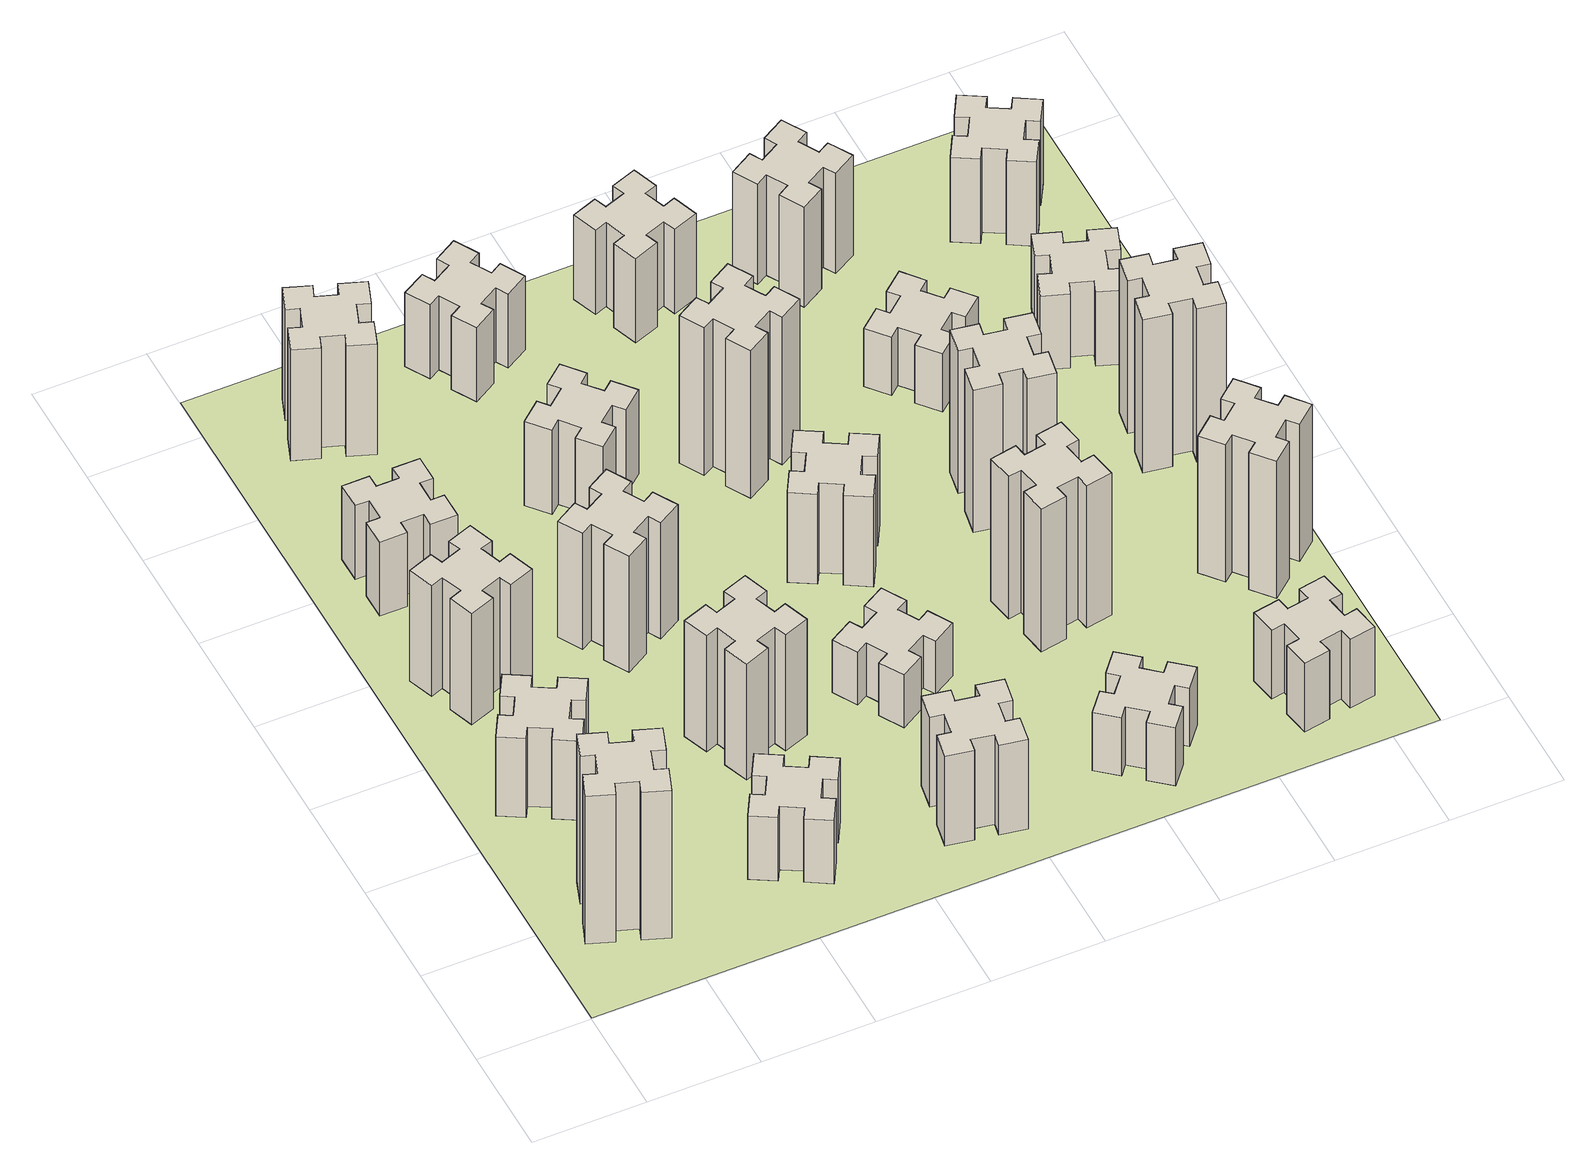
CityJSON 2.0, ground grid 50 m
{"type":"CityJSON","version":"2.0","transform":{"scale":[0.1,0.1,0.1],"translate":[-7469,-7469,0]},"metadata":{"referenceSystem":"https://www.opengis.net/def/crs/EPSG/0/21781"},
"CityObjects":{
"building1":{"type":"Building","attributes":{"class":"1000","function":"1000","usage":"1000","yearOfConstruction":2016,"roofType":"1000","measuredHeight":84,"storeysAboveGround":30,"storeysBelowGround":0},"geometry":[{"type":"Solid","lod":"1","boundaries":[[[[0,1,2,3,4,5,6,7,8,9,10,11,12,13,14,15,16,17,18,19]],[[17,16,20,21]],[[16,15,22,20]],[[15,14,23,22]],[[14,13,24,23]],[[13,12,25,24]],[[12,11,26,25]],[[11,10,27,26]],[[10,9,28,27]],[[9,8,29,28]],[[8,7,30,29]],[[7,6,31,30]],[[6,5,32,31]],[[5,4,33,32]],[[4,3,34,33]],[[3,2,35,34]],[[2,1,36,35]],[[1,0,37,36]],[[0,19,38,37]],[[19,18,39,38]],[[18,17,21,39]],[[24,25,26,27,28,29,30,31,32,33,34,35,36,37,38,39,21,20,22,23]]]]}]},
"building2":{"type":"Building","attributes":{"class":"1000","function":"1000","usage":"1000","yearOfConstruction":2016,"roofType":"1000","measuredHeight":45,"storeysAboveGround":30,"storeysBelowGround":0},"geometry":[{"type":"Solid","lod":"1","boundaries":[[[[40,41,42,43,44,45,46,47,48,49,50,51,52,53,54,55,56,57,58,59]],[[57,56,60,61]],[[56,55,62,60]],[[55,54,63,62]],[[54,53,64,63]],[[53,52,65,64]],[[52,51,66,65]],[[51,50,67,66]],[[50,49,68,67]],[[49,48,69,68]],[[48,47,70,69]],[[47,46,71,70]],[[46,45,72,71]],[[45,44,73,72]],[[44,43,74,73]],[[43,42,75,74]],[[42,41,76,75]],[[41,40,77,76]],[[40,59,78,77]],[[59,58,79,78]],[[58,57,61,79]],[[64,65,66,67,68,69,70,71,72,73,74,75,76,77,78,79,61,60,62,63]]]]}]},
"building3":{"type":"Building","attributes":{"class":"1000","function":"1000","usage":"1000","yearOfConstruction":2016,"roofType":"1000","measuredHeight":63,"storeysAboveGround":30,"storeysBelowGround":0},"geometry":[{"type":"Solid","lod":"1","boundaries":[[[[80,81,82,83,84,85,86,87,88,89,90,91,92,93,94,95,96,97,98,99]],[[97,96,100,101]],[[96,95,102,100]],[[95,94,103,102]],[[94,93,104,103]],[[93,92,105,104]],[[92,91,106,105]],[[91,90,107,106]],[[90,89,108,107]],[[89,88,109,108]],[[88,87,110,109]],[[87,86,111,110]],[[86,85,112,111]],[[85,84,113,112]],[[84,83,114,113]],[[83,82,115,114]],[[82,81,116,115]],[[81,80,117,116]],[[80,99,118,117]],[[99,98,119,118]],[[98,97,101,119]],[[104,105,106,107,108,109,110,111,112,113,114,115,116,117,118,119,101,100,102,103]]]]}]},
"building4":{"type":"Building","attributes":{"class":"1000","function":"1000","usage":"1000","yearOfConstruction":2016,"roofType":"1000","measuredHeight":42,"storeysAboveGround":30,"storeysBelowGround":0},"geometry":[{"type":"Solid","lod":"1","boundaries":[[[[120,121,122,123,124,125,126,127,128,129,130,131,132,133,134,135,136,137,138,139]],[[137,136,140,141]],[[136,135,142,140]],[[135,134,143,142]],[[134,133,144,143]],[[133,132,145,144]],[[132,131,146,145]],[[131,130,147,146]],[[130,129,148,147]],[[129,128,149,148]],[[128,127,150,149]],[[127,126,151,150]],[[126,125,152,151]],[[125,124,153,152]],[[124,123,154,153]],[[123,122,155,154]],[[122,121,156,155]],[[121,120,157,156]],[[120,139,158,157]],[[139,138,159,158]],[[138,137,141,159]],[[144,145,146,147,148,149,150,151,152,153,154,155,156,157,158,159,141,140,142,143]]]]}]},
"building5":{"type":"Building","attributes":{"class":"1000","function":"1000","usage":"1000","yearOfConstruction":2016,"roofType":"1000","measuredHeight":36,"storeysAboveGround":30,"storeysBelowGround":0},"geometry":[{"type":"Solid","lod":"1","boundaries":[[[[160,161,162,163,164,165,166,167,168,169,170,171,172,173,174,175,176,177,178,179]],[[177,176,180,181]],[[176,175,182,180]],[[175,174,183,182]],[[174,173,184,183]],[[173,172,185,184]],[[172,171,186,185]],[[171,170,187,186]],[[170,169,188,187]],[[169,168,189,188]],[[168,167,190,189]],[[167,166,191,190]],[[166,165,192,191]],[[165,164,193,192]],[[164,163,194,193]],[[163,162,195,194]],[[162,161,196,195]],[[161,160,197,196]],[[160,179,198,197]],[[179,178,199,198]],[[178,177,181,199]],[[184,185,186,187,188,189,190,191,192,193,194,195,196,197,198,199,181,180,182,183]]]]}]},
"building6":{"type":"Building","attributes":{"class":"1000","function":"1000","usage":"1000","yearOfConstruction":2016,"roofType":"1000","measuredHeight":63,"storeysAboveGround":30,"storeysBelowGround":0},"geometry":[{"type":"Solid","lod":"1","boundaries":[[[[200,201,202,203,204,205,206,207,208,209,210,211,212,213,214,215,216,217,218,219]],[[217,216,220,221]],[[216,215,222,220]],[[215,214,223,222]],[[214,213,224,223]],[[213,212,225,224]],[[212,211,226,225]],[[211,210,227,226]],[[210,209,228,227]],[[209,208,229,228]],[[208,207,230,229]],[[207,206,231,230]],[[206,205,232,231]],[[205,204,233,232]],[[204,203,234,233]],[[203,202,235,234]],[[202,201,236,235]],[[201,200,237,236]],[[200,219,238,237]],[[219,218,239,238]],[[218,217,221,239]],[[224,225,226,227,228,229,230,231,232,233,234,235,236,237,238,239,221,220,222,223]]]]}]},
"building7":{"type":"Building","attributes":{"class":"1000","function":"1000","usage":"1000","yearOfConstruction":2016,"roofType":"1000","measuredHeight":66,"storeysAboveGround":30,"storeysBelowGround":0},"geometry":[{"type":"Solid","lod":"1","boundaries":[[[[240,241,242,243,244,245,246,247,248,249,250,251,252,253,254,255,256,257,258,259]],[[257,256,260,261]],[[256,255,262,260]],[[255,254,263,262]],[[254,253,264,263]],[[253,252,265,264]],[[252,251,266,265]],[[251,250,267,266]],[[250,249,268,267]],[[249,248,269,268]],[[248,247,270,269]],[[247,246,271,270]],[[246,245,272,271]],[[245,244,273,272]],[[244,243,274,273]],[[243,242,275,274]],[[242,241,276,275]],[[241,240,277,276]],[[240,259,278,277]],[[259,258,279,278]],[[258,257,261,279]],[[264,265,266,267,268,269,270,271,272,273,274,275,276,277,278,279,261,260,262,263]]]]}]},
"building8":{"type":"Building","attributes":{"class":"1000","function":"1000","usage":"1000","yearOfConstruction":2016,"roofType":"1000","measuredHeight":66,"storeysAboveGround":30,"storeysBelowGround":0},"geometry":[{"type":"Solid","lod":"1","boundaries":[[[[280,281,282,283,284,285,286,287,288,289,290,291,292,293,294,295,296,297,298,299]],[[297,296,300,301]],[[296,295,302,300]],[[295,294,303,302]],[[294,293,304,303]],[[293,292,305,304]],[[292,291,306,305]],[[291,290,307,306]],[[290,289,308,307]],[[289,288,309,308]],[[288,287,310,309]],[[287,286,311,310]],[[286,285,312,311]],[[285,284,313,312]],[[284,283,314,313]],[[283,282,315,314]],[[282,281,316,315]],[[281,280,317,316]],[[280,299,318,317]],[[299,298,319,318]],[[298,297,301,319]],[[304,305,306,307,308,309,310,311,312,313,314,315,316,317,318,319,301,300,302,303]]]]}]},
"building9":{"type":"Building","attributes":{"class":"1000","function":"1000","usage":"1000","yearOfConstruction":2016,"roofType":"1000","measuredHeight":51,"storeysAboveGround":30,"storeysBelowGround":0},"geometry":[{"type":"Solid","lod":"1","boundaries":[[[[320,321,322,323,324,325,326,327,328,329,330,331,332,333,334,335,336,337,338,339]],[[337,336,340,341]],[[336,335,342,340]],[[335,334,343,342]],[[334,333,344,343]],[[333,332,345,344]],[[332,331,346,345]],[[331,330,347,346]],[[330,329,348,347]],[[329,328,349,348]],[[328,327,350,349]],[[327,326,351,350]],[[326,325,352,351]],[[325,324,353,352]],[[324,323,354,353]],[[323,322,355,354]],[[322,321,356,355]],[[321,320,357,356]],[[320,339,358,357]],[[339,338,359,358]],[[338,337,341,359]],[[344,345,346,347,348,349,350,351,352,353,354,355,356,357,358,359,341,340,342,343]]]]}]},
"building10":{"type":"Building","attributes":{"class":"1000","function":"1000","usage":"1000","yearOfConstruction":2016,"roofType":"1000","measuredHeight":48,"storeysAboveGround":30,"storeysBelowGround":0},"geometry":[{"type":"Solid","lod":"1","boundaries":[[[[360,361,362,363,364,365,366,367,368,369,370,371,372,373,374,375,376,377,378,379]],[[377,376,380,381]],[[376,375,382,380]],[[375,374,383,382]],[[374,373,384,383]],[[373,372,385,384]],[[372,371,386,385]],[[371,370,387,386]],[[370,369,388,387]],[[369,368,389,388]],[[368,367,390,389]],[[367,366,391,390]],[[366,365,392,391]],[[365,364,393,392]],[[364,363,394,393]],[[363,362,395,394]],[[362,361,396,395]],[[361,360,397,396]],[[360,379,398,397]],[[379,378,399,398]],[[378,377,381,399]],[[384,385,386,387,388,389,390,391,392,393,394,395,396,397,398,399,381,380,382,383]]]]}]},
"building11":{"type":"Building","attributes":{"class":"1000","function":"1000","usage":"1000","yearOfConstruction":2016,"roofType":"1000","measuredHeight":42,"storeysAboveGround":30,"storeysBelowGround":0},"geometry":[{"type":"Solid","lod":"1","boundaries":[[[[400,401,402,403,404,405,406,407,408,409,410,411,412,413,414,415,416,417,418,419]],[[417,416,420,421]],[[416,415,422,420]],[[415,414,423,422]],[[414,413,424,423]],[[413,412,425,424]],[[412,411,426,425]],[[411,410,427,426]],[[410,409,428,427]],[[409,408,429,428]],[[408,407,430,429]],[[407,406,431,430]],[[406,405,432,431]],[[405,404,433,432]],[[404,403,434,433]],[[403,402,435,434]],[[402,401,436,435]],[[401,400,437,436]],[[400,419,438,437]],[[419,418,439,438]],[[418,417,421,439]],[[424,425,426,427,428,429,430,431,432,433,434,435,436,437,438,439,421,420,422,423]]]]}]},
"building12":{"type":"Building","attributes":{"class":"1000","function":"1000","usage":"1000","yearOfConstruction":2016,"roofType":"1000","measuredHeight":30,"storeysAboveGround":30,"storeysBelowGround":0},"geometry":[{"type":"Solid","lod":"1","boundaries":[[[[440,441,442,443,444,445,446,447,448,449,450,451,452,453,454,455,456,457,458,459]],[[457,456,460,461]],[[456,455,462,460]],[[455,454,463,462]],[[454,453,464,463]],[[453,452,465,464]],[[452,451,466,465]],[[451,450,467,466]],[[450,449,468,467]],[[449,448,469,468]],[[448,447,470,469]],[[447,446,471,470]],[[446,445,472,471]],[[445,444,473,472]],[[444,443,474,473]],[[443,442,475,474]],[[442,441,476,475]],[[441,440,477,476]],[[440,459,478,477]],[[459,458,479,478]],[[458,457,461,479]],[[464,465,466,467,468,469,470,471,472,473,474,475,476,477,478,479,461,460,462,463]]]]}]},
"building13":{"type":"Building","attributes":{"class":"1000","function":"1000","usage":"1000","yearOfConstruction":2016,"roofType":"1000","measuredHeight":51,"storeysAboveGround":30,"storeysBelowGround":0},"geometry":[{"type":"Solid","lod":"1","boundaries":[[[[480,481,482,483,484,485,486,487,488,489,490,491,492,493,494,495,496,497,498,499]],[[497,496,500,501]],[[496,495,502,500]],[[495,494,503,502]],[[494,493,504,503]],[[493,492,505,504]],[[492,491,506,505]],[[491,490,507,506]],[[490,489,508,507]],[[489,488,509,508]],[[488,487,510,509]],[[487,486,511,510]],[[486,485,512,511]],[[485,484,513,512]],[[484,483,514,513]],[[483,482,515,514]],[[482,481,516,515]],[[481,480,517,516]],[[480,499,518,517]],[[499,498,519,518]],[[498,497,501,519]],[[504,505,506,507,508,509,510,511,512,513,514,515,516,517,518,519,501,500,502,503]]]]}]},
"building14":{"type":"Building","attributes":{"class":"1000","function":"1000","usage":"1000","yearOfConstruction":2016,"roofType":"1000","measuredHeight":84,"storeysAboveGround":30,"storeysBelowGround":0},"geometry":[{"type":"Solid","lod":"1","boundaries":[[[[520,521,522,523,524,525,526,527,528,529,530,531,532,533,534,535,536,537,538,539]],[[537,536,540,541]],[[536,535,542,540]],[[535,534,543,542]],[[534,533,544,543]],[[533,532,545,544]],[[532,531,546,545]],[[531,530,547,546]],[[530,529,548,547]],[[529,528,549,548]],[[528,527,550,549]],[[527,526,551,550]],[[526,525,552,551]],[[525,524,553,552]],[[524,523,554,553]],[[523,522,555,554]],[[522,521,556,555]],[[521,520,557,556]],[[520,539,558,557]],[[539,538,559,558]],[[538,537,541,559]],[[544,545,546,547,548,549,550,551,552,553,554,555,556,557,558,559,541,540,542,543]]]]}]},
"building15":{"type":"Building","attributes":{"class":"1000","function":"1000","usage":"1000","yearOfConstruction":2016,"roofType":"1000","measuredHeight":33,"storeysAboveGround":30,"storeysBelowGround":0},"geometry":[{"type":"Solid","lod":"1","boundaries":[[[[560,561,562,563,564,565,566,567,568,569,570,571,572,573,574,575,576,577,578,579]],[[577,576,580,581]],[[576,575,582,580]],[[575,574,583,582]],[[574,573,584,583]],[[573,572,585,584]],[[572,571,586,585]],[[571,570,587,586]],[[570,569,588,587]],[[569,568,589,588]],[[568,567,590,589]],[[567,566,591,590]],[[566,565,592,591]],[[565,564,593,592]],[[564,563,594,593]],[[563,562,595,594]],[[562,561,596,595]],[[561,560,597,596]],[[560,579,598,597]],[[579,578,599,598]],[[578,577,581,599]],[[584,585,586,587,588,589,590,591,592,593,594,595,596,597,598,599,581,580,582,583]]]]}]},
"building16":{"type":"Building","attributes":{"class":"1000","function":"1000","usage":"1000","yearOfConstruction":2016,"roofType":"1000","measuredHeight":48,"storeysAboveGround":30,"storeysBelowGround":0},"geometry":[{"type":"Solid","lod":"1","boundaries":[[[[600,601,602,603,604,605,606,607,608,609,610,611,612,613,614,615,616,617,618,619]],[[617,616,620,621]],[[616,615,622,620]],[[615,614,623,622]],[[614,613,624,623]],[[613,612,625,624]],[[612,611,626,625]],[[611,610,627,626]],[[610,609,628,627]],[[609,608,629,628]],[[608,607,630,629]],[[607,606,631,630]],[[606,605,632,631]],[[605,604,633,632]],[[604,603,634,633]],[[603,602,635,634]],[[602,601,636,635]],[[601,600,637,636]],[[600,619,638,637]],[[619,618,639,638]],[[618,617,621,639]],[[624,625,626,627,628,629,630,631,632,633,634,635,636,637,638,639,621,620,622,623]]]]}]},
"building17":{"type":"Building","attributes":{"class":"1000","function":"1000","usage":"1000","yearOfConstruction":2016,"roofType":"1000","measuredHeight":81,"storeysAboveGround":30,"storeysBelowGround":0},"geometry":[{"type":"Solid","lod":"1","boundaries":[[[[640,641,642,643,644,645,646,647,648,649,650,651,652,653,654,655,656,657,658,659]],[[657,656,660,661]],[[656,655,662,660]],[[655,654,663,662]],[[654,653,664,663]],[[653,652,665,664]],[[652,651,666,665]],[[651,650,667,666]],[[650,649,668,667]],[[649,648,669,668]],[[648,647,670,669]],[[647,646,671,670]],[[646,645,672,671]],[[645,644,673,672]],[[644,643,674,673]],[[643,642,675,674]],[[642,641,676,675]],[[641,640,677,676]],[[640,659,678,677]],[[659,658,679,678]],[[658,657,661,679]],[[664,665,666,667,668,669,670,671,672,673,674,675,676,677,678,679,661,660,662,663]]]]}]},
"building18":{"type":"Building","attributes":{"class":"1000","function":"1000","usage":"1000","yearOfConstruction":2016,"roofType":"1000","measuredHeight":81,"storeysAboveGround":30,"storeysBelowGround":0},"geometry":[{"type":"Solid","lod":"1","boundaries":[[[[680,681,682,683,684,685,686,687,688,689,690,691,692,693,694,695,696,697,698,699]],[[697,696,700,701]],[[696,695,702,700]],[[695,694,703,702]],[[694,693,704,703]],[[693,692,705,704]],[[692,691,706,705]],[[691,690,707,706]],[[690,689,708,707]],[[689,688,709,708]],[[688,687,710,709]],[[687,686,711,710]],[[686,685,712,711]],[[685,684,713,712]],[[684,683,714,713]],[[683,682,715,714]],[[682,681,716,715]],[[681,680,717,716]],[[680,699,718,717]],[[699,698,719,718]],[[698,697,701,719]],[[704,705,706,707,708,709,710,711,712,713,714,715,716,717,718,719,701,700,702,703]]]]}]},
"building19":{"type":"Building","attributes":{"class":"1000","function":"1000","usage":"1000","yearOfConstruction":2016,"roofType":"1000","measuredHeight":39,"storeysAboveGround":30,"storeysBelowGround":0},"geometry":[{"type":"Solid","lod":"1","boundaries":[[[[720,721,722,723,724,725,726,727,728,729,730,731,732,733,734,735,736,737,738,739]],[[737,736,740,741]],[[736,735,742,740]],[[735,734,743,742]],[[734,733,744,743]],[[733,732,745,744]],[[732,731,746,745]],[[731,730,747,746]],[[730,729,748,747]],[[729,728,749,748]],[[728,727,750,749]],[[727,726,751,750]],[[726,725,752,751]],[[725,724,753,752]],[[724,723,754,753]],[[723,722,755,754]],[[722,721,756,755]],[[721,720,757,756]],[[720,739,758,757]],[[739,738,759,758]],[[738,737,741,759]],[[744,745,746,747,748,749,750,751,752,753,754,755,756,757,758,759,741,740,742,743]]]]}]},
"building20":{"type":"Building","attributes":{"class":"1000","function":"1000","usage":"1000","yearOfConstruction":2016,"roofType":"1000","measuredHeight":33,"storeysAboveGround":30,"storeysBelowGround":0},"geometry":[{"type":"Solid","lod":"1","boundaries":[[[[760,761,762,763,764,765,766,767,768,769,770,771,772,773,774,775,776,777,778,779]],[[777,776,780,781]],[[776,775,782,780]],[[775,774,783,782]],[[774,773,784,783]],[[773,772,785,784]],[[772,771,786,785]],[[771,770,787,786]],[[770,769,788,787]],[[769,768,789,788]],[[768,767,790,789]],[[767,766,791,790]],[[766,765,792,791]],[[765,764,793,792]],[[764,763,794,793]],[[763,762,795,794]],[[762,761,796,795]],[[761,760,797,796]],[[760,779,798,797]],[[779,778,799,798]],[[778,777,781,799]],[[784,785,786,787,788,789,790,791,792,793,794,795,796,797,798,799,781,780,782,783]]]]}]},
"building21":{"type":"Building","attributes":{"class":"1000","function":"1000","usage":"1000","yearOfConstruction":2016,"roofType":"1000","measuredHeight":57,"storeysAboveGround":30,"storeysBelowGround":0},"geometry":[{"type":"Solid","lod":"1","boundaries":[[[[800,801,802,803,804,805,806,807,808,809,810,811,812,813,814,815,816,817,818,819]],[[817,816,820,821]],[[816,815,822,820]],[[815,814,823,822]],[[814,813,824,823]],[[813,812,825,824]],[[812,811,826,825]],[[811,810,827,826]],[[810,809,828,827]],[[809,808,829,828]],[[808,807,830,829]],[[807,806,831,830]],[[806,805,832,831]],[[805,804,833,832]],[[804,803,834,833]],[[803,802,835,834]],[[802,801,836,835]],[[801,800,837,836]],[[800,819,838,837]],[[819,818,839,838]],[[818,817,821,839]],[[824,825,826,827,828,829,830,831,832,833,834,835,836,837,838,839,821,820,822,823]]]]}]},
"building22":{"type":"Building","attributes":{"class":"1000","function":"1000","usage":"1000","yearOfConstruction":2016,"roofType":"1000","measuredHeight":78,"storeysAboveGround":30,"storeysBelowGround":0},"geometry":[{"type":"Solid","lod":"1","boundaries":[[[[840,841,842,843,844,845,846,847,848,849,850,851,852,853,854,855,856,857,858,859]],[[857,856,860,861]],[[856,855,862,860]],[[855,854,863,862]],[[854,853,864,863]],[[853,852,865,864]],[[852,851,866,865]],[[851,850,867,866]],[[850,849,868,867]],[[849,848,869,868]],[[848,847,870,869]],[[847,846,871,870]],[[846,845,872,871]],[[845,844,873,872]],[[844,843,874,873]],[[843,842,875,874]],[[842,841,876,875]],[[841,840,877,876]],[[840,859,878,877]],[[859,858,879,878]],[[858,857,861,879]],[[864,865,866,867,868,869,870,871,872,873,874,875,876,877,878,879,861,860,862,863]]]]}]},
"building23":{"type":"Building","attributes":{"class":"1000","function":"1000","usage":"1000","yearOfConstruction":2016,"roofType":"1000","measuredHeight":87,"storeysAboveGround":30,"storeysBelowGround":0},"geometry":[{"type":"Solid","lod":"1","boundaries":[[[[880,881,882,883,884,885,886,887,888,889,890,891,892,893,894,895,896,897,898,899]],[[897,896,900,901]],[[896,895,902,900]],[[895,894,903,902]],[[894,893,904,903]],[[893,892,905,904]],[[892,891,906,905]],[[891,890,907,906]],[[890,889,908,907]],[[889,888,909,908]],[[888,887,910,909]],[[887,886,911,910]],[[886,885,912,911]],[[885,884,913,912]],[[884,883,914,913]],[[883,882,915,914]],[[882,881,916,915]],[[881,880,917,916]],[[880,899,918,917]],[[899,898,919,918]],[[898,897,901,919]],[[904,905,906,907,908,909,910,911,912,913,914,915,916,917,918,919,901,900,902,903]]]]}]},
"building24":{"type":"Building","attributes":{"class":"1000","function":"1000","usage":"1000","yearOfConstruction":2016,"roofType":"1000","measuredHeight":42,"storeysAboveGround":30,"storeysBelowGround":0},"geometry":[{"type":"Solid","lod":"1","boundaries":[[[[920,921,922,923,924,925,926,927,928,929,930,931,932,933,934,935,936,937,938,939]],[[937,936,940,941]],[[936,935,942,940]],[[935,934,943,942]],[[934,933,944,943]],[[933,932,945,944]],[[932,931,946,945]],[[931,930,947,946]],[[930,929,948,947]],[[929,928,949,948]],[[928,927,950,949]],[[927,926,951,950]],[[926,925,952,951]],[[925,924,953,952]],[[924,923,954,953]],[[923,922,955,954]],[[922,921,956,955]],[[921,920,957,956]],[[920,939,958,957]],[[939,938,959,958]],[[938,937,941,959]],[[944,945,946,947,948,949,950,951,952,953,954,955,956,957,958,959,941,940,942,943]]]]}]},
"building25":{"type":"Building","attributes":{"class":"1000","function":"1000","usage":"1000","yearOfConstruction":2016,"roofType":"1000","measuredHeight":48,"storeysAboveGround":30,"storeysBelowGround":0},"geometry":[{"type":"Solid","lod":"1","boundaries":[[[[960,961,962,963,964,965,966,967,968,969,970,971,972,973,974,975,976,977,978,979]],[[977,976,980,981]],[[976,975,982,980]],[[975,974,983,982]],[[974,973,984,983]],[[973,972,985,984]],[[972,971,986,985]],[[971,970,987,986]],[[970,969,988,987]],[[969,968,989,988]],[[968,967,990,989]],[[967,966,991,990]],[[966,965,992,991]],[[965,964,993,992]],[[964,963,994,993]],[[963,962,995,994]],[[962,961,996,995]],[[961,960,997,996]],[[960,979,998,997]],[[979,978,999,998]],[[978,977,981,999]],[[984,985,986,987,988,989,990,991,992,993,994,995,996,997,998,999,981,980,982,983]]]]}]},
"landuse1":{"type":"LandUse","attributes":{"name":"plot1","function":"1010"},"geometry":[{"type":"MultiSurface","lod":"1","boundaries":[[[1000,1001,1002,1003]]]}]}
},
"vertices":[
[289,560,0],[255,466,0],[199,487,0],[157,374,0],[270,333,0],[291,389,0],[385,355,0],[364,299,0],[477,257,0],[518,370,0],[462,391,0],[496,485,0],[552,464,0],[593,577,0],[480,618,0],[460,562,0],[366,596,0],[387,652,0],[274,693,0],[233,580,0],[366,596,840],[387,652,840],[460,562,840],[480,618,840],[593,577,840],[552,464,840],[496,485,840],[462,391,840],[518,370,840],[477,257,840],[364,299,840],[385,355,840],[291,389,840],[270,333,840],[157,374,840],[199,487,840],[255,466,840],[289,560,840],[233,580,840],[274,693,840],
[474,1286,0],[387,1336,0],[417,1388,0],[313,1448,0],[253,1344,0],[305,1314,0],[255,1227,0],[203,1257,0],[143,1153,0],[247,1093,0],[277,1145,0],[364,1095,0],[334,1043,0],[438,983,0],[498,1087,0],[446,1117,0],[496,1204,0],[548,1174,0],[608,1278,0],[504,1338,0],[496,1204,450],[548,1174,450],[446,1117,450],[498,1087,450],[438,983,450],[334,1043,450],[364,1095,450],[277,1145,450],[247,1093,450],[143,1153,450],[203,1257,450],[255,1227,450],[305,1314,450],[253,1344,450],[313,1448,450],[417,1388,450],[387,1336,450],[474,1286,450],[504,1338,450],[608,1278,450],
[255,1865,0],[289,1771,0],[233,1750,0],[274,1637,0],[387,1679,0],[366,1735,0],[460,1769,0],[480,1713,0],[593,1754,0],[552,1867,0],[496,1846,0],[462,1940,0],[518,1960,0],[477,2073,0],[364,2032,0],[385,1976,0],[291,1942,0],[270,1998,0],[157,1957,0],[199,1844,0],[291,1942,630],[270,1998,630],[385,1976,630],[364,2032,630],[477,2073,630],[518,1960,630],[462,1940,630],[496,1846,630],[552,1867,630],[593,1754,630],[480,1713,630],[460,1769,630],[366,1735,630],[387,1679,630],[274,1637,630],[233,1750,630],[289,1771,630],[255,1865,630],[199,1844,630],[157,1957,630],
[265,2545,0],[265,2445,0],[205,2445,0],[205,2325,0],[325,2325,0],[325,2385,0],[425,2385,0],[425,2325,0],[545,2325,0],[545,2445,0],[485,2445,0],[485,2545,0],[545,2545,0],[545,2665,0],[425,2665,0],[425,2605,0],[325,2605,0],[325,2665,0],[205,2665,0],[205,2545,0],[325,2605,420],[325,2665,420],[425,2605,420],[425,2665,420],[545,2665,420],[545,2545,420],[485,2545,420],[485,2445,420],[545,2445,420],[545,2325,420],[425,2325,420],[425,2385,420],[325,2385,420],[325,2325,420],[205,2325,420],[205,2445,420],[265,2445,420],[265,2545,420],[205,2545,420],[205,2665,420],
[1186,377,0],[1236,464,0],[1288,434,0],[1348,538,0],[1244,598,0],[1214,546,0],[1127,596,0],[1157,648,0],[1053,708,0],[993,604,0],[1045,574,0],[995,487,0],[943,517,0],[883,413,0],[987,353,0],[1017,405,0],[1104,355,0],[1074,303,0],[1178,243,0],[1238,347,0],[1104,355,360],[1074,303,360],[1017,405,360],[987,353,360],[883,413,360],[943,517,360],[995,487,360],[1045,574,360],[993,604,360],[1053,708,360],[1157,648,360],[1127,596,360],[1214,546,360],[1244,598,360],[1348,538,360],[1288,434,360],[1236,464,360],[1186,377,360],[1238,347,360],[1178,243,360],
[389,3420,0],[355,3326,0],[299,3347,0],[257,3234,0],[370,3193,0],[391,3249,0],[485,3215,0],[464,3159,0],[577,3117,0],[618,3230,0],[562,3251,0],[596,3345,0],[652,3324,0],[693,3437,0],[580,3478,0],[560,3422,0],[466,3456,0],[487,3512,0],[374,3553,0],[333,3440,0],[466,3456,630],[487,3512,630],[560,3422,630],[580,3478,630],[693,3437,630],[652,3324,630],[596,3345,630],[562,3251,630],[618,3230,630],[577,3117,630],[464,3159,630],[485,3215,630],[391,3249,630],[370,3193,630],[257,3234,630],[299,3347,630],[355,3326,630],[389,3420,630],[333,3440,630],[374,3553,630],
[1336,1106,0],[1302,1200,0],[1358,1220,0],[1317,1333,0],[1204,1292,0],[1225,1236,0],[1131,1202,0],[1110,1258,0],[997,1217,0],[1039,1104,0],[1095,1125,0],[1129,1031,0],[1073,1010,0],[1114,897,0],[1227,939,0],[1206,995,0],[1300,1029,0],[1320,973,0],[1433,1014,0],[1392,1127,0],[1300,1029,660],[1320,973,660],[1206,995,660],[1227,939,660],[1114,897,660],[1073,1010,660],[1129,1031,660],[1095,1125,660],[1039,1104,660],[997,1217,660],[1110,1258,660],[1131,1202,660],[1225,1236,660],[1204,1292,660],[1317,1333,660],[1358,1220,660],[1302,1200,660],[1336,1106,660],[1392,1127,660],[1433,1014,660],
[1004,1976,0],[917,1926,0],[887,1978,0],[783,1918,0],[843,1814,0],[895,1844,0],[945,1757,0],[893,1727,0],[953,1623,0],[1057,1683,0],[1027,1735,0],[1114,1785,0],[1144,1733,0],[1248,1793,0],[1188,1897,0],[1136,1867,0],[1086,1954,0],[1138,1984,0],[1078,2088,0],[974,2028,0],[1086,1954,660],[1138,1984,660],[1136,1867,660],[1188,1897,660],[1248,1793,660],[1144,1733,660],[1114,1785,660],[1027,1735,660],[1057,1683,660],[953,1623,660],[893,1727,660],[945,1757,660],[895,1844,660],[843,1814,660],[783,1918,660],[887,1978,660],[917,1926,660],[1004,1976,660],[974,2028,660],[1078,2088,660],
[1955,307,0],[1972,405,0],[2031,395,0],[2052,513,0],[1934,534,0],[1924,475,0],[1825,492,0],[1836,551,0],[1717,572,0],[1697,454,0],[1756,444,0],[1738,345,0],[1679,356,0],[1658,237,0],[1777,217,0],[1787,276,0],[1885,258,0],[1875,199,0],[1993,178,0],[2014,297,0],[1885,258,510],[1875,199,510],[1787,276,510],[1777,217,510],[1658,237,510],[1679,356,510],[1738,345,510],[1756,444,510],[1697,454,510],[1717,572,510],[1836,551,510],[1825,492,510],[1924,475,510],[1934,534,510],[2052,513,510],[2031,395,510],[1972,405,510],[1955,307,510],[2014,297,510],[1993,178,510],
[1183,2712,0],[1106,2647,0],[1068,2693,0],[976,2616,0],[1053,2524,0],[1099,2563,0],[1163,2486,0],[1117,2448,0],[1194,2356,0],[1286,2433,0],[1248,2479,0],[1324,2543,0],[1363,2497,0],[1455,2574,0],[1378,2666,0],[1332,2628,0],[1267,2704,0],[1313,2743,0],[1236,2835,0],[1144,2758,0],[1267,2704,480],[1313,2743,480],[1332,2628,480],[1378,2666,480],[1455,2574,480],[1363,2497,480],[1324,2543,480],[1248,2479,480],[1286,2433,480],[1194,2356,480],[1117,2448,480],[1163,2486,480],[1099,2563,480],[1053,2524,480],[976,2616,480],[1068,2693,480],[1106,2647,480],[1183,2712,480],[1144,2758,480],[1236,2835,480],
[1236,3447,0],[1186,3534,0],[1238,3564,0],[1178,3668,0],[1074,3608,0],[1104,3556,0],[1017,3506,0],[987,3558,0],[883,3498,0],[943,3394,0],[995,3424,0],[1045,3337,0],[993,3307,0],[1053,3203,0],[1157,3263,0],[1127,3315,0],[1214,3365,0],[1244,3313,0],[1348,3373,0],[1288,3477,0],[1214,3365,420],[1244,3313,420],[1127,3315,420],[1157,3263,420],[1053,3203,420],[993,3307,420],[1045,3337,420],[995,3424,420],[943,3394,420],[883,3498,420],[987,3558,420],[1017,3506,420],[1104,3556,420],[1074,3608,420],[1178,3668,420],[1238,3564,420],[1186,3534,420],[1236,3447,420],[1288,3477,420],[1348,3373,420],
[1735,1104,0],[1785,1017,0],[1733,987,0],[1793,883,0],[1897,943,0],[1867,995,0],[1954,1045,0],[1984,993,0],[2088,1053,0],[2028,1157,0],[1976,1127,0],[1926,1214,0],[1978,1244,0],[1918,1348,0],[1814,1288,0],[1844,1236,0],[1757,1186,0],[1727,1238,0],[1623,1178,0],[1683,1074,0],[1757,1186,300],[1727,1238,300],[1844,1236,300],[1814,1288,300],[1918,1348,300],[1978,1244,300],[1926,1214,300],[1976,1127,300],[2028,1157,300],[2088,1053,300],[1984,993,300],[1954,1045,300],[1867,995,300],[1897,943,300],[1793,883,300],[1733,987,300],[1785,1017,300],[1735,1104,300],[1683,1074,300],[1623,1178,300],
[1885,1954,0],[1835,1867,0],[1783,1897,0],[1723,1793,0],[1827,1733,0],[1857,1785,0],[1944,1735,0],[1914,1683,0],[2018,1623,0],[2078,1727,0],[2026,1757,0],[2076,1844,0],[2128,1814,0],[2188,1918,0],[2084,1978,0],[2054,1926,0],[1967,1976,0],[1997,2028,0],[1893,2088,0],[1833,1984,0],[1967,1976,510],[1997,2028,510],[2054,1926,510],[2084,1978,510],[2188,1918,510],[2128,1814,510],[2076,1844,510],[2026,1757,510],[2078,1727,510],[2018,1623,510],[1914,1683,510],[1944,1735,510],[1857,1785,510],[1827,1733,510],[1723,1793,510],[1783,1897,510],[1835,1867,510],[1885,1954,510],[1833,1984,510],[1893,2088,510],
[1735,2484,0],[1785,2397,0],[1733,2367,0],[1793,2263,0],[1897,2323,0],[1867,2375,0],[1954,2425,0],[1984,2373,0],[2088,2433,0],[2028,2537,0],[1976,2507,0],[1926,2594,0],[1978,2624,0],[1918,2728,0],[1814,2668,0],[1844,2616,0],[1757,2566,0],[1727,2618,0],[1623,2558,0],[1683,2454,0],[1757,2566,840],[1727,2618,840],[1844,2616,840],[1814,2668,840],[1918,2728,840],[1978,2624,840],[1926,2594,840],[1976,2507,840],[2028,2537,840],[2088,2433,840],[1984,2373,840],[1954,2425,840],[1867,2375,840],[1897,2323,840],[1793,2263,840],[1733,2367,840],[1785,2397,840],[1735,2484,840],[1683,2454,840],[1623,2558,840],
[2647,266,0],[2712,343,0],[2758,304,0],[2835,396,0],[2743,473,0],[2704,427,0],[2628,492,0],[2666,538,0],[2574,615,0],[2497,523,0],[2543,484,0],[2479,408,0],[2433,446,0],[2356,354,0],[2448,277,0],[2486,323,0],[2563,259,0],[2524,213,0],[2616,136,0],[2693,228,0],[2563,259,330],[2524,213,330],[2486,323,330],[2448,277,330],[2356,354,330],[2433,446,330],[2479,408,330],[2543,484,330],[2497,523,330],[2574,615,330],[2666,538,330],[2628,492,330],[2704,427,330],[2743,473,330],[2835,396,330],[2758,304,330],[2712,343,330],[2647,266,330],[2693,228,330],[2616,136,330],
[1865,3556,0],[1771,3522,0],[1750,3578,0],[1637,3537,0],[1679,3424,0],[1735,3445,0],[1769,3351,0],[1713,3330,0],[1754,3217,0],[1867,3259,0],[1846,3315,0],[1940,3349,0],[1960,3293,0],[2073,3334,0],[2032,3447,0],[1976,3426,0],[1942,3520,0],[1998,3540,0],[1957,3653,0],[1844,3612,0],[1942,3520,480],[1998,3540,480],[1976,3426,480],[2032,3447,480],[2073,3334,480],[1960,3293,480],[1940,3349,480],[1846,3315,480],[1867,3259,480],[1754,3217,480],[1713,3330,480],[1769,3351,480],[1735,3445,480],[1679,3424,480],[1637,3537,480],[1750,3578,480],[1771,3522,480],[1865,3556,480],[1844,3612,480],[1957,3653,480],
[2478,1245,0],[2496,1147,0],[2437,1137,0],[2457,1018,0],[2576,1039,0],[2565,1098,0],[2664,1116,0],[2674,1057,0],[2792,1077,0],[2771,1196,0],[2712,1185,0],[2695,1284,0],[2754,1294,0],[2733,1412,0],[2615,1391,0],[2625,1332,0],[2527,1315,0],[2517,1374,0],[2398,1353,0],[2419,1235,0],[2527,1315,810],[2517,1374,810],[2625,1332,810],[2615,1391,810],[2733,1412,810],[2754,1294,810],[2695,1284,810],[2712,1185,810],[2771,1196,810],[2792,1077,810],[2674,1057,810],[2664,1116,810],[2565,1098,810],[2576,1039,810],[2457,1018,810],[2437,1137,810],[2496,1147,810],[2478,1245,810],[2419,1235,810],[2398,1353,810],
[2764,1955,0],[2665,1972,0],[2676,2031,0],[2557,2052,0],[2537,1934,0],[2596,1924,0],[2578,1825,0],[2519,1836,0],[2498,1717,0],[2617,1697,0],[2627,1756,0],[2725,1738,0],[2715,1679,0],[2833,1658,0],[2854,1777,0],[2795,1787,0],[2812,1885,0],[2871,1875,0],[2892,1993,0],[2774,2014,0],[2812,1885,810],[2871,1875,810],[2795,1787,810],[2854,1777,810],[2833,1658,810],[2715,1679,810],[2725,1738,810],[2627,1756,810],[2617,1697,810],[2498,1717,810],[2519,1836,810],[2578,1825,810],[2596,1924,810],[2537,1934,810],[2557,2052,810],[2676,2031,810],[2665,1972,810],[2764,1955,810],[2774,2014,810],[2892,1993,810],
[3365,492,0],[3267,475,0],[3257,534,0],[3138,513,0],[3159,395,0],[3218,405,0],[3236,307,0],[3177,297,0],[3197,178,0],[3316,199,0],[3305,258,0],[3404,276,0],[3414,217,0],[3532,237,0],[3511,356,0],[3452,345,0],[3435,444,0],[3494,454,0],[3473,572,0],[3355,551,0],[3435,444,390],[3494,454,390],[3452,345,390],[3511,356,390],[3532,237,390],[3414,217,390],[3404,276,390],[3305,258,390],[3316,199,390],[3197,178,390],[3177,297,390],[3236,307,390],[3218,405,390],[3159,395,390],[3138,513,390],[3257,534,390],[3267,475,390],[3365,492,390],[3355,551,390],[3473,572,390],
[2579,2563,0],[2643,2486,0],[2597,2448,0],[2674,2356,0],[2766,2433,0],[2728,2479,0],[2804,2543,0],[2843,2497,0],[2935,2574,0],[2858,2666,0],[2812,2628,0],[2747,2704,0],[2793,2743,0],[2716,2835,0],[2624,2758,0],[2663,2712,0],[2586,2647,0],[2548,2693,0],[2456,2616,0],[2533,2524,0],[2586,2647,330],[2548,2693,330],[2663,2712,330],[2624,2758,330],[2716,2835,330],[2793,2743,330],[2747,2704,330],[2812,2628,330],[2858,2666,330],[2935,2574,330],[2843,2497,330],[2804,2543,330],[2728,2479,330],[2766,2433,330],[2674,2356,330],[2597,2448,330],[2643,2486,330],[2579,2563,330],[2533,2524,330],[2456,2616,330],
[2375,3324,0],[2425,3237,0],[2373,3207,0],[2433,3103,0],[2537,3163,0],[2507,3215,0],[2594,3265,0],[2624,3213,0],[2728,3273,0],[2668,3377,0],[2616,3347,0],[2566,3434,0],[2618,3464,0],[2558,3568,0],[2454,3508,0],[2484,3456,0],[2397,3406,0],[2367,3458,0],[2263,3398,0],[2323,3294,0],[2397,3406,570],[2367,3458,570],[2484,3456,570],[2454,3508,570],[2558,3568,570],[2618,3464,570],[2566,3434,570],[2616,3347,570],[2668,3377,570],[2728,3273,570],[2624,3213,570],[2594,3265,570],[2507,3215,570],[2537,3163,570],[2433,3103,570],[2373,3207,570],[2425,3237,570],[2375,3324,570],[2323,3294,570],[2263,3398,570],
[3468,999,0],[3544,1063,0],[3583,1017,0],[3675,1094,0],[3598,1186,0],[3552,1148,0],[3487,1224,0],[3533,1263,0],[3456,1355,0],[3364,1278,0],[3403,1232,0],[3326,1167,0],[3288,1213,0],[3196,1136,0],[3273,1044,0],[3319,1083,0],[3383,1006,0],[3337,968,0],[3414,876,0],[3506,953,0],[3383,1006,780],[3337,968,780],[3319,1083,780],[3273,1044,780],[3196,1136,780],[3288,1213,780],[3326,1167,780],[3403,1232,780],[3364,1278,780],[3456,1355,780],[3533,1263,780],[3487,1224,780],[3552,1148,780],[3598,1186,780],[3675,1094,780],[3583,1017,780],[3544,1063,780],[3468,999,780],[3506,953,780],[3414,876,780],
[3504,1955,0],[3405,1972,0],[3416,2031,0],[3297,2052,0],[3277,1934,0],[3336,1924,0],[3318,1825,0],[3259,1836,0],[3238,1717,0],[3357,1697,0],[3367,1756,0],[3465,1738,0],[3455,1679,0],[3573,1658,0],[3594,1777,0],[3535,1787,0],[3552,1885,0],[3611,1875,0],[3632,1993,0],[3514,2014,0],[3552,1885,870],[3611,1875,870],[3535,1787,870],[3594,1777,870],[3573,1658,870],[3455,1679,870],[3465,1738,870],[3367,1756,870],[3357,1697,870],[3238,1717,870],[3259,1836,870],[3318,1825,870],[3336,1924,870],[3277,1934,870],[3297,2052,870],[3416,2031,870],[3405,1972,870],[3504,1955,870],[3514,2014,870],[3632,1993,870],
[3249,2580,0],[3215,2486,0],[3159,2507,0],[3117,2394,0],[3230,2353,0],[3251,2409,0],[3345,2375,0],[3324,2319,0],[3437,2277,0],[3478,2390,0],[3422,2411,0],[3456,2505,0],[3512,2484,0],[3553,2597,0],[3440,2638,0],[3420,2582,0],[3326,2616,0],[3347,2672,0],[3234,2713,0],[3193,2600,0],[3326,2616,420],[3347,2672,420],[3420,2582,420],[3440,2638,420],[3553,2597,420],[3512,2484,420],[3456,2505,420],[3422,2411,420],[3478,2390,420],[3437,2277,420],[3324,2319,420],[3345,2375,420],[3251,2409,420],[3230,2353,420],[3117,2394,420],[3159,2507,420],[3215,2486,420],[3249,2580,420],[3193,2600,420],[3234,2713,420],
[3434,3306,0],[3347,3356,0],[3377,3408,0],[3273,3468,0],[3213,3364,0],[3265,3334,0],[3215,3247,0],[3163,3277,0],[3103,3173,0],[3207,3113,0],[3237,3165,0],[3324,3115,0],[3294,3063,0],[3398,3003,0],[3458,3107,0],[3406,3137,0],[3456,3224,0],[3508,3194,0],[3568,3298,0],[3464,3358,0],[3456,3224,480],[3508,3194,480],[3406,3137,480],[3458,3107,480],[3398,3003,480],[3294,3063,480],[3324,3115,480],[3237,3165,480],[3207,3113,480],[3103,3173,480],[3163,3277,480],[3215,3247,480],[3265,3334,480],[3213,3364,480],[3273,3468,480],[3377,3408,480],[3347,3356,480],[3434,3306,480],[3464,3358,480],[3568,3298,480],
[5,3705,0],[3705,3705,0],[3705,5,0],[5,5,0]
]}
